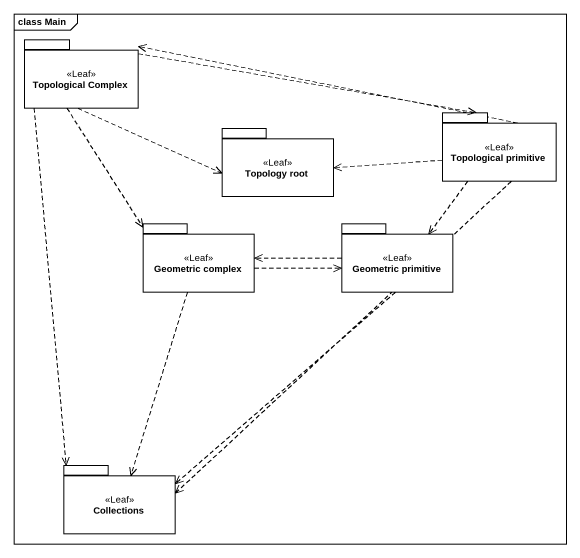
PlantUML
@startuml
mainframe class Main
package "Topological Complex" as Topological_Complex <<Leaf>> {
}
package "Topological primitive" as Topological_primitive <<Leaf>> {
}
package "Topology root" as Topology_root <<Leaf>> {
}
package "Geometric complex" as Geometric_complex <<Leaf>> {
}
package "Geometric primitive" as Geometric_primitive <<Leaf>> {
}
package "Collections" as Collections_ <<Leaf>> {
}
Topological_Complex .right.> Topological_primitive
Topological_Complex .right.> Topology_root
Topological_Complex ..> Geometric_complex
Topological_Complex ..> Collections_
Topological_primitive .left.> Topological_Complex
Topological_primitive .left.> Topology_root
Topological_primitive ..> Geometric_primitive
Topological_primitive ..> Collections_
Geometric_complex .right.> Geometric_primitive
Geometric_complex ..> Collections_
Geometric_primitive .left.> Geometric_complex
Geometric_primitive ..> Collections_
@enduml
